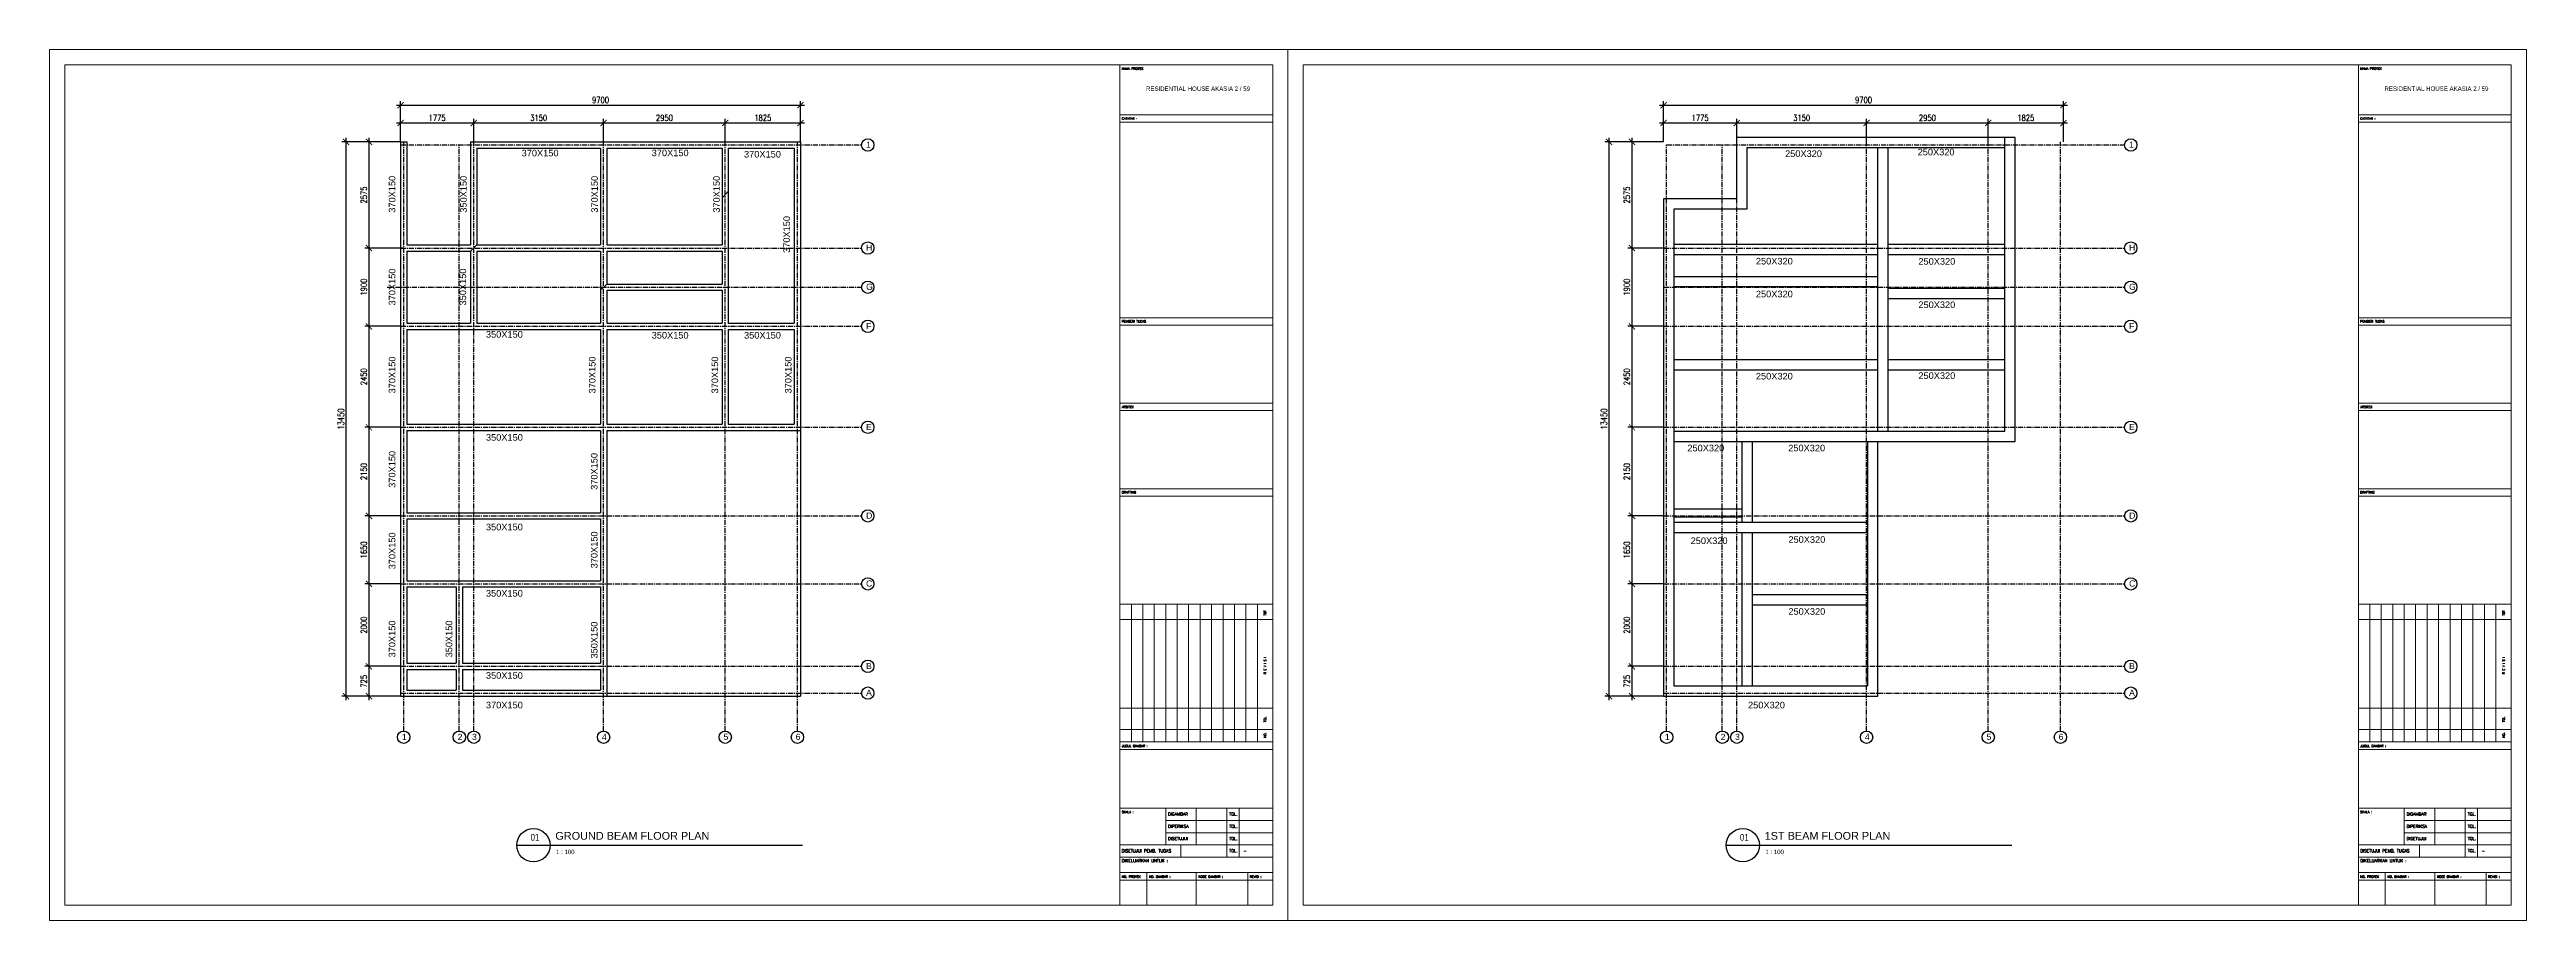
# Model space of a CAD drawing. Header units: millimetres. Extents: x 40271 to 100354, y -2442 to 18691.
import ezdxf
from ezdxf.enums import TextEntityAlignment as Align

# ---------------------------------------------------------------- set-up
doc = ezdxf.new("R2010")
doc.units = ezdxf.units.MM
doc.header["$MEASUREMENT"] = 0
doc.linetypes.add('CENTER', pattern=[2, 1.25, -0.25, 0.25, -0.25])
doc.linetypes.add('DASHED2', pattern=[0.375, 0.25, -0.125])
for name, color, linetype, lineweight in [('KOP', 7, 'Continuous', 80), ('LEGEND', 1, 'DASHED2', 50), ('XR-KOP A3_MOZART$0$A-TXTKOP', 3, 'Continuous', 5), ('XR-KOP A3_MOZART$0$KOP-A1$0$A-GRSKOP', 1, 'Continuous', 5), ('XR-KOP A3_MOZART$0$KOP-A1$0$A-TXTKOP', 3, 'Continuous', 5)]:
    doc.layers.add(name, color=color, linetype=linetype, lineweight=lineweight)
doc.layers.add('NOT', color=1, linetype='Continuous')
doc.layers.add('PDF_Text', color=7, linetype='Continuous')
doc.styles.add('NOTEXT1', font='arial.ttf')
doc.styles.add('NOTEXT2', font='arial.ttf')
doc.styles.add('NOTEXT4', font='arial.ttf')
doc.styles.add('PDF Arial', font='arial.ttf')
doc.styles.get("Standard").update_dxf_attribs({"font": 'arial.ttf'})
doc.styles.add('style2', font='times.ttf', dxfattribs={"height": 0.18})
doc.styles.add('TETRA1', font='ROMANS.SHX', dxfattribs={"width": 0.8})
doc.styles.add('XR-KOP A3_MOZART$0$KOP-A1$0$ROMANS', font='romans.shx', dxfattribs={"height": 200})
doc.styles.add('XR-KOP A3_MOZART$0$ROMANS', font='romans.shx', dxfattribs={"height": 200})
doc.dimstyles.new('Copy of TETRA 50', dxfattribs={"dimtxt": 150, "dimasz": 150, "dimexe": 100, "dimexo": 0, "dimgap": 50, "dimtad": 1, "dimdec": 0, "dimtxsty": 'TETRA1', "dimblk": 'ARCHTICK', "dimcen": 0, "dimdle": 100, "dimclrd": 1, "dimclre": 1, "dimclrt": 7, "dimadec": 0, "dimazin": 0, "dimtfac": 1, "dimtdec": 0, "dimtix": 1, "dimtmove": 0, "dimatfit": 3, "dimldrblk": 'DOT', "dimfxl": 1, "dimlwd": -1, "dimlwe": -1, "dimarcsym": 0})

# ---------------------------------------------------------------- blocks, each defined once
blk = doc.blocks.new('hsdh')
at = {"layer": 'XR-KOP A3_MOZART$0$KOP-A1$0$A-GRSKOP', "linetype": 'Continuous', "lineweight": 5}
for p, q in [((140385, 56660), (140385, 82138)), ((140385, 80618), (145017, 80618)), ((140385, 74466), (145017, 74466)), ((140385, 74244), (145017, 74244)), ((140385, 71876), (145017, 71876)), ((140385, 71654), (145017, 71654)), ((140385, 69286), (145017, 69286)), ((140385, 69063), (145017, 69063)), ((140385, 65781), (145017, 65781)), ((140385, 65781), (145017, 65781)), ((140385, 65317), (145017, 65317)), ((140732, 61611), (140732, 65781)), ((141079, 61611), (141079, 65781)), ((141427, 61611), (141427, 65781)), ((141774, 61611), (141774, 65781)), ((142122, 61611), (142122, 65781)), ((142469, 61611), (142469, 65781)), ((142816, 61611), (142816, 65781)), ((143164, 61611), (143164, 65781)), ((143511, 61611), (143511, 65781)), ((143859, 61611), (143859, 65781)), ((144206, 61611), (144206, 65781)), ((144554, 61611), (144554, 65781)), ((140385, 62631), (145017, 62631)), ((140385, 61982), (145017, 61982)), ((140385, 61611), (145017, 61611)), ((140385, 61611), (145017, 61611)), ((140385, 61380), (145017, 61380)), ((140385, 59597), (145017, 59597)), ((141774, 59597), (141774, 58485)), ((142701, 59597), (142701, 58485)), ((143627, 59597), (143627, 58115)), ((143998, 59597), (143998, 58115)), ((141774, 59226), (145017, 59226)), ((141774, 58856), (145017, 58856)), ((140385, 58485), (145017, 58485)), ((140385, 58115), (145017, 58115)), ((142237, 58485), (142237, 58115)), ((140385, 57651), (145017, 57651)), ((140385, 57420), (145017, 57420)), ((141201, 57651), (141201, 56660)), ((142701, 57651), (142701, 56660)), ((144258, 57651), (144258, 56660))]:
    blk.add_line(p, q, dxfattribs=at)
at = {"layer": 'XR-KOP A3_MOZART$0$KOP-A1$0$A-GRSKOP', "color": 0, "linetype": 'Continuous', "lineweight": 5}
blk.add_lwpolyline([(145480, 82601), (107945, 82601), (107945, 56197), (145480, 56197)], close=True, dxfattribs=at)
at = {"layer": 'XR-KOP A3_MOZART$0$KOP-A1$0$A-GRSKOP', "color": 5, "linetype": 'Continuous', "lineweight": 5}
blk.add_lwpolyline([(145017, 82138), (108409, 82138), (108409, 56660), (145017, 56660)], close=True, dxfattribs=at)
at = {"layer": 'XR-KOP A3_MOZART$0$KOP-A1$0$A-GRSKOP', "linetype": 'Continuous', "lineweight": 5}
blk.add_lwpolyline([(145017, 80396), (140385, 80396)], dxfattribs=at)
at = {"layer": 'KOP', "color": 7, "insert": (141177, 81480), "char_height": 132.26, "attachment_point": 1, "style": 'style2'}
blk.add_mtext('{\\fArial|b0|i0|c0|p34;RESIDENTIAL HOUSE AKASIA 2 / 59}', dxfattribs=at)
at = {"layer": 'XR-KOP A3_MOZART$0$A-TXTKOP', "lineweight": 5, "style": 'XR-KOP A3_MOZART$0$ROMANS'}
blk.add_text('-', height=92.6, dxfattribs=at).set_placement((144125, 58258))
at = {"layer": 'XR-KOP A3_MOZART$0$KOP-A1$0$A-TXTKOP', "lineweight": 5, "style": 'XR-KOP A3_MOZART$0$KOP-A1$0$ROMANS'}
for s, height, p in [('NAMA PROYEK', 69.49, (140443, 81990)), ('CATATAN :', 69.5, (140443, 80475)), ('PEMBERI TUGAS', 69.49, (140443, 74323)), ('ARSITEK', 69.5, (140443, 71733)), ('DRAFTING', 69.5, (140443, 69142)), ('JUDUL GAMBAR :', 69.49, (140443, 61451)), ('SKALA :', 69.5, (140443, 59449)), ('DIGAMBAR', 92.6, (141846, 59375)), ('TGL.', 92.6, (143699, 59375)), ('DIPERIKSA', 92.6, (141846, 59004)), ('DISETUJUI', 92.6, (141846, 58634)), ('TGL.', 92.6, (143699, 59004)), ('TGL.', 92.6, (143699, 58634)), ('DISETUJUI PEMB. TUGAS', 92.65, (140443, 58262)), ('DIKELUARKAN UNTUK :', 92.65, (140443, 57961)), ('TGL.', 92.6, (143699, 58263)), ('NO. PROYEK', 69.5, (140443, 57491)), ('NO. GAMBAR :', 69.49, (141267, 57491)), ('KODE GAMBAR :', 69.49, (142767, 57491)), ('REVISI :', 69.5, (144317, 57491))]:
    blk.add_text(s, height=height, dxfattribs=at).set_placement(p)
for s, height, p in [('TDT', 69.5, (144822, 65440)), ('R E V I S I', 69.49, (144822, 63662)), ('TGL', 69.5, (144822, 62210)), ('NO.', 69.5, (144822, 61732))]:
    blk.add_text(s, height=height, rotation=90, dxfattribs=at).set_placement(p)
blk = doc.blocks.new('NOT-28-ADI')
at = {"const_width": 50}
blk.add_lwpolyline([(-750, 0), (750, 0)], dxfattribs=at)
blk.add_circle((0, 0), 750)
at = {"layer": 'NOT'}
blk.add_line((750, 0), (12100, 0), dxfattribs=at)
at = {"color": 5, "style": 'NOTEXT4'}
for tag, p in [('JDL1', (988, 765)), ('JDL2', (988, 250))]:
    blk.add_attdef(tag, p, '', height=350, dxfattribs=at)
at = {"color": 5, "style": 'NOTEXT4', "width": 0.85}
blk.add_attdef('NO', text='', height=300, dxfattribs=at).set_placement((68, 360), align=Align.MIDDLE_CENTER)
at = {"style": 'NOTEXT1', "width": 0.85}
blk.add_attdef('REF.', text='', height=200, dxfattribs=at).set_placement((0, -190), align=Align.TOP_CENTER)
blk.add_attdef('SCALE', (1020, -398), '', height=200, dxfattribs=at)
blk.add_attdef('ROOM', text='', height=200, dxfattribs=at).set_placement((3715, -388), align=Align.RIGHT)
blk = doc.blocks.new('_ArchTick')
at = {"color": 0, "linetype": 'ByBlock', "const_width": 0.15}
blk.add_lwpolyline([(-0.5, -0.5), (0.5, 0.5)], dxfattribs=at)
blk = doc.blocks.new('*D10')
at = {"color": 1, "transparency": 16777216}
for p, q in [((48786, 16450), (47919, 16450)), ((48019, 16550), (48019, 13775)), ((48861, 13875), (47919, 13875))]:
    blk.add_line(p, q, dxfattribs=at)
at = {"layer": 'Defpoints', "color": 0, "transparency": 16777216}
for p in [(48786, 16450), (48019, 13875), (48861, 13875)]:
    blk.add_point(p, dxfattribs=at)
at = {"color": 1, "transparency": 16777216, "xscale": 150, "yscale": 150, "zscale": 150}
for p, rotation in [((48019, 16450), 90), ((48019, 13875), 270)]:
    blk.add_blockref('_ArchTick', p, dxfattribs=dict(at, rotation=rotation))
at = {"color": 7, "transparency": 16777216, "insert": (47894, 15162), "char_height": 150, "attachment_point": 5, "rotation": 90, "style": 'TETRA1'}
blk.add_mtext('2575', dxfattribs=at)
blk = doc.blocks.new('_DOT')
at = {"color": 0, "linetype": 'ByBlock'}
blk.add_line((-0.5, 0), (-1, 0), dxfattribs=at)
at = {"color": 0, "linetype": 'ByBlock', "const_width": 0.5}
blk.add_lwpolyline([(-0.25, 0, 1), (0.25, 0, 1)], format="xyb", close=True, dxfattribs=at)
blk = doc.blocks.new('*D11')
at = {"color": 1, "transparency": 16777216}
for p, q in [((48861, 13875), (47919, 13875)), ((48019, 13975), (48019, 11875)), ((48786, 11975), (47919, 11975))]:
    blk.add_line(p, q, dxfattribs=at)
at = {"layer": 'Defpoints', "color": 0, "transparency": 16777216}
for p in [(48861, 13875), (48019, 11975), (48786, 11975)]:
    blk.add_point(p, dxfattribs=at)
at = {"color": 1, "transparency": 16777216, "xscale": 150, "yscale": 150, "zscale": 150}
for p, rotation in [((48019, 13875), 90), ((48019, 11975), 270)]:
    blk.add_blockref('_ArchTick', p, dxfattribs=dict(at, rotation=rotation))
at = {"color": 7, "transparency": 16777216, "insert": (47894, 12925), "char_height": 150, "attachment_point": 5, "rotation": 90, "style": 'TETRA1'}
blk.add_mtext('1900', dxfattribs=at)
blk = doc.blocks.new('*D12')
at = {"color": 1, "transparency": 16777216}
for p, q in [((48019, 12075), (48019, 9425)), ((48786, 11975), (47919, 11975)), ((48786, 9525), (47919, 9525))]:
    blk.add_line(p, q, dxfattribs=at)
at = {"layer": 'Defpoints', "color": 0, "transparency": 16777216}
for p in [(48786, 11975), (48019, 9525), (48786, 9525)]:
    blk.add_point(p, dxfattribs=at)
at = {"color": 1, "transparency": 16777216, "xscale": 150, "yscale": 150, "zscale": 150}
for p, rotation in [((48019, 11975), 90), ((48019, 9525), 270)]:
    blk.add_blockref('_ArchTick', p, dxfattribs=dict(at, rotation=rotation))
at = {"color": 7, "transparency": 16777216, "insert": (47894, 10750), "char_height": 150, "attachment_point": 5, "rotation": 90, "style": 'TETRA1'}
blk.add_mtext('2450', dxfattribs=at)
blk = doc.blocks.new('*D13')
at = {"color": 1, "transparency": 16777216}
for p, q in [((48019, 9625), (48019, 7275)), ((48786, 9525), (47919, 9525)), ((48786, 7375), (47919, 7375))]:
    blk.add_line(p, q, dxfattribs=at)
at = {"layer": 'Defpoints', "color": 0, "transparency": 16777216}
for p in [(48786, 9525), (48019, 7375), (48786, 7375)]:
    blk.add_point(p, dxfattribs=at)
at = {"color": 1, "transparency": 16777216, "xscale": 150, "yscale": 150, "zscale": 150}
for p, rotation in [((48019, 9525), 90), ((48019, 7375), 270)]:
    blk.add_blockref('_ArchTick', p, dxfattribs=dict(at, rotation=rotation))
at = {"color": 7, "transparency": 16777216, "insert": (47894, 8450), "char_height": 150, "attachment_point": 5, "rotation": 90, "style": 'TETRA1'}
blk.add_mtext('2150', dxfattribs=at)
blk = doc.blocks.new('*D14')
at = {"color": 1, "transparency": 16777216}
for p, q in [((48786, 7375), (47919, 7375)), ((48019, 7475), (48019, 5625)), ((48786, 5725), (47919, 5725))]:
    blk.add_line(p, q, dxfattribs=at)
at = {"layer": 'Defpoints', "color": 0, "transparency": 16777216}
for p in [(48786, 7375), (48019, 5725), (48786, 5725)]:
    blk.add_point(p, dxfattribs=at)
at = {"color": 1, "transparency": 16777216, "xscale": 150, "yscale": 150, "zscale": 150}
for p, rotation in [((48019, 7375), 90), ((48019, 5725), 270)]:
    blk.add_blockref('_ArchTick', p, dxfattribs=dict(at, rotation=rotation))
at = {"color": 7, "transparency": 16777216, "insert": (47894, 6550), "char_height": 150, "attachment_point": 5, "rotation": 90, "style": 'TETRA1'}
blk.add_mtext('1650', dxfattribs=at)
blk = doc.blocks.new('*D15')
at = {"color": 1, "transparency": 16777216}
for p, q in [((48786, 5725), (47919, 5725)), ((48019, 5825), (48019, 3625)), ((48786, 3725), (47919, 3725))]:
    blk.add_line(p, q, dxfattribs=at)
at = {"layer": 'Defpoints', "color": 0, "transparency": 16777216}
for p in [(48786, 5725), (48019, 3725), (48786, 3725)]:
    blk.add_point(p, dxfattribs=at)
at = {"color": 1, "transparency": 16777216, "xscale": 150, "yscale": 150, "zscale": 150}
for p, rotation in [((48019, 5725), 90), ((48019, 3725), 270)]:
    blk.add_blockref('_ArchTick', p, dxfattribs=dict(at, rotation=rotation))
at = {"color": 7, "transparency": 16777216, "insert": (47894, 4725), "char_height": 150, "attachment_point": 5, "rotation": 90, "style": 'TETRA1'}
blk.add_mtext('2000', dxfattribs=at)
blk = doc.blocks.new('*D16')
at = {"color": 1, "transparency": 16777216}
for p, q in [((48786, 3725), (47919, 3725)), ((48019, 3825), (48019, 2900)), ((48786, 3000), (47919, 3000))]:
    blk.add_line(p, q, dxfattribs=at)
at = {"layer": 'Defpoints', "color": 0, "transparency": 16777216}
for p in [(48786, 3725), (48019, 3000), (48786, 3000)]:
    blk.add_point(p, dxfattribs=at)
at = {"color": 1, "transparency": 16777216, "xscale": 150, "yscale": 150, "zscale": 150}
for p, rotation in [((48019, 3725), 90), ((48019, 3000), 270)]:
    blk.add_blockref('_ArchTick', p, dxfattribs=dict(at, rotation=rotation))
at = {"color": 7, "transparency": 16777216, "insert": (47894, 3362), "char_height": 150, "attachment_point": 5, "rotation": 90, "style": 'TETRA1'}
blk.add_mtext('725', dxfattribs=at)
blk = doc.blocks.new('*D17')
at = {"color": 1, "transparency": 16777216}
for p, q in [((48786, 16450), (47364, 16450)), ((47464, 2900), (47464, 16550)), ((48786, 3000), (47364, 3000))]:
    blk.add_line(p, q, dxfattribs=at)
at = {"layer": 'Defpoints', "color": 0, "transparency": 16777216}
for p in [(47464, 16450), (48786, 16450), (48786, 3000)]:
    blk.add_point(p, dxfattribs=at)
at = {"color": 1, "transparency": 16777216, "xscale": 150, "yscale": 150, "zscale": 150}
for p, rotation in [((47464, 16450), 90), ((47464, 3000), 270)]:
    blk.add_blockref('_ArchTick', p, dxfattribs=dict(at, rotation=rotation))
at = {"color": 7, "transparency": 16777216, "insert": (47339, 9725), "char_height": 150, "attachment_point": 5, "rotation": 90, "style": 'TETRA1'}
blk.add_mtext('13450', dxfattribs=at)
blk = doc.blocks.new('*D18')
at = {"color": 1, "transparency": 16777216}
for p, q in [((48686, 16909), (50661, 16909)), ((48786, 16450), (48786, 17009)), ((50561, 16450), (50561, 17009))]:
    blk.add_line(p, q, dxfattribs=at)
at = {"layer": 'Defpoints', "color": 0, "transparency": 16777216}
for p in [(50561, 16909), (48786, 16450), (50561, 16450)]:
    blk.add_point(p, dxfattribs=at)
at = {"color": 1, "transparency": 16777216, "xscale": 150, "yscale": 150, "zscale": 150, "rotation": 180}
blk.add_blockref('_ArchTick', (48786, 16909), dxfattribs=at)
at = {"color": 1, "transparency": 16777216, "xscale": 150, "yscale": 150, "zscale": 150}
blk.add_blockref('_ArchTick', (50561, 16909), dxfattribs=at)
at = {"color": 7, "transparency": 16777216, "insert": (49673, 17034), "char_height": 150, "attachment_point": 5, "style": 'TETRA1'}
blk.add_mtext('1775', dxfattribs=at)
blk = doc.blocks.new('*D19')
at = {"color": 1, "transparency": 16777216}
for p, q in [((50461, 16909), (53811, 16909)), ((50561, 16450), (50561, 17009)), ((53711, 16450), (53711, 17009))]:
    blk.add_line(p, q, dxfattribs=at)
at = {"layer": 'Defpoints', "color": 0, "transparency": 16777216}
for p in [(53711, 16909), (50561, 16450), (53711, 16450)]:
    blk.add_point(p, dxfattribs=at)
at = {"color": 1, "transparency": 16777216, "xscale": 150, "yscale": 150, "zscale": 150, "rotation": 180}
blk.add_blockref('_ArchTick', (50561, 16909), dxfattribs=at)
at = {"color": 1, "transparency": 16777216, "xscale": 150, "yscale": 150, "zscale": 150}
blk.add_blockref('_ArchTick', (53711, 16909), dxfattribs=at)
at = {"color": 7, "transparency": 16777216, "insert": (52136, 17034), "char_height": 150, "attachment_point": 5, "style": 'TETRA1'}
blk.add_mtext('3150', dxfattribs=at)
blk = doc.blocks.new('*D20')
at = {"color": 1, "transparency": 16777216}
for p, q in [((53611, 16909), (56761, 16909)), ((53711, 16450), (53711, 17009)), ((56661, 16450), (56661, 17009))]:
    blk.add_line(p, q, dxfattribs=at)
at = {"layer": 'Defpoints', "color": 0, "transparency": 16777216}
for p in [(56661, 16909), (53711, 16450), (56661, 16450)]:
    blk.add_point(p, dxfattribs=at)
at = {"color": 1, "transparency": 16777216, "xscale": 150, "yscale": 150, "zscale": 150, "rotation": 180}
blk.add_blockref('_ArchTick', (53711, 16909), dxfattribs=at)
at = {"color": 1, "transparency": 16777216, "xscale": 150, "yscale": 150, "zscale": 150}
blk.add_blockref('_ArchTick', (56661, 16909), dxfattribs=at)
at = {"color": 7, "transparency": 16777216, "insert": (55186, 17034), "char_height": 150, "attachment_point": 5, "style": 'TETRA1'}
blk.add_mtext('2950', dxfattribs=at)
blk = doc.blocks.new('*D21')
at = {"color": 1, "transparency": 16777216}
for p, q in [((56561, 16909), (58586, 16909)), ((56661, 16450), (56661, 17009)), ((58486, 16450), (58486, 17009))]:
    blk.add_line(p, q, dxfattribs=at)
at = {"layer": 'Defpoints', "color": 0, "transparency": 16777216}
for p in [(58486, 16909), (56661, 16450), (58486, 16450)]:
    blk.add_point(p, dxfattribs=at)
at = {"color": 1, "transparency": 16777216, "xscale": 150, "yscale": 150, "zscale": 150, "rotation": 180}
blk.add_blockref('_ArchTick', (56661, 16909), dxfattribs=at)
at = {"color": 1, "transparency": 16777216, "xscale": 150, "yscale": 150, "zscale": 150}
blk.add_blockref('_ArchTick', (58486, 16909), dxfattribs=at)
at = {"color": 7, "transparency": 16777216, "insert": (57573, 17034), "char_height": 150, "attachment_point": 5, "style": 'TETRA1'}
blk.add_mtext('1825', dxfattribs=at)
blk = doc.blocks.new('*D22')
at = {"color": 1, "transparency": 16777216}
for p, q in [((48786, 16450), (48786, 17441)), ((58486, 16450), (58486, 17441)), ((48686, 17341), (58586, 17341))]:
    blk.add_line(p, q, dxfattribs=at)
at = {"layer": 'Defpoints', "color": 0, "transparency": 16777216}
for p in [(58486, 17341), (48786, 16450), (58486, 16450)]:
    blk.add_point(p, dxfattribs=at)
at = {"color": 1, "transparency": 16777216, "xscale": 150, "yscale": 150, "zscale": 150, "rotation": 180}
blk.add_blockref('_ArchTick', (48786, 17341), dxfattribs=at)
at = {"color": 1, "transparency": 16777216, "xscale": 150, "yscale": 150, "zscale": 150}
blk.add_blockref('_ArchTick', (58486, 17341), dxfattribs=at)
at = {"color": 7, "transparency": 16777216, "insert": (53636, 17466), "char_height": 150, "attachment_point": 5, "style": 'TETRA1'}
blk.add_mtext('9700', dxfattribs=at)
blk = doc.blocks.new('*D48')
at = {"color": 1, "transparency": 16777216}
for p, q in [((79423, 16450), (78556, 16450)), ((78656, 16550), (78656, 13775)), ((79498, 13875), (78556, 13875))]:
    blk.add_line(p, q, dxfattribs=at)
at = {"layer": 'Defpoints', "color": 0, "transparency": 16777216}
for p in [(79423, 16450), (78656, 13875), (79498, 13875)]:
    blk.add_point(p, dxfattribs=at)
at = {"color": 1, "transparency": 16777216, "xscale": 150, "yscale": 150, "zscale": 150}
for p, rotation in [((78656, 16450), 90), ((78656, 13875), 270)]:
    blk.add_blockref('_ArchTick', p, dxfattribs=dict(at, rotation=rotation))
at = {"color": 7, "transparency": 16777216, "insert": (78531, 15162), "char_height": 150, "attachment_point": 5, "rotation": 90, "style": 'TETRA1'}
blk.add_mtext('2575', dxfattribs=at)
blk = doc.blocks.new('*D49')
at = {"color": 1, "transparency": 16777216}
for p, q in [((79498, 13875), (78556, 13875)), ((78656, 13975), (78656, 11875)), ((79423, 11975), (78556, 11975))]:
    blk.add_line(p, q, dxfattribs=at)
at = {"layer": 'Defpoints', "color": 0, "transparency": 16777216}
for p in [(79498, 13875), (78656, 11975), (79423, 11975)]:
    blk.add_point(p, dxfattribs=at)
at = {"color": 1, "transparency": 16777216, "xscale": 150, "yscale": 150, "zscale": 150}
for p, rotation in [((78656, 13875), 90), ((78656, 11975), 270)]:
    blk.add_blockref('_ArchTick', p, dxfattribs=dict(at, rotation=rotation))
at = {"color": 7, "transparency": 16777216, "insert": (78531, 12925), "char_height": 150, "attachment_point": 5, "rotation": 90, "style": 'TETRA1'}
blk.add_mtext('1900', dxfattribs=at)
blk = doc.blocks.new('*D50')
at = {"color": 1, "transparency": 16777216}
for p, q in [((78656, 12075), (78656, 9425)), ((79423, 11975), (78556, 11975)), ((79423, 9525), (78556, 9525))]:
    blk.add_line(p, q, dxfattribs=at)
at = {"layer": 'Defpoints', "color": 0, "transparency": 16777216}
for p in [(79423, 11975), (78656, 9525), (79423, 9525)]:
    blk.add_point(p, dxfattribs=at)
at = {"color": 1, "transparency": 16777216, "xscale": 150, "yscale": 150, "zscale": 150}
for p, rotation in [((78656, 11975), 90), ((78656, 9525), 270)]:
    blk.add_blockref('_ArchTick', p, dxfattribs=dict(at, rotation=rotation))
at = {"color": 7, "transparency": 16777216, "insert": (78531, 10750), "char_height": 150, "attachment_point": 5, "rotation": 90, "style": 'TETRA1'}
blk.add_mtext('2450', dxfattribs=at)
blk = doc.blocks.new('*D39')
at = {"color": 1, "transparency": 16777216}
for p, q in [((78656, 9625), (78656, 7275)), ((79423, 9525), (78556, 9525)), ((79423, 7375), (78556, 7375))]:
    blk.add_line(p, q, dxfattribs=at)
at = {"layer": 'Defpoints', "color": 0, "transparency": 16777216}
for p in [(79423, 9525), (78656, 7375), (79423, 7375)]:
    blk.add_point(p, dxfattribs=at)
at = {"color": 1, "transparency": 16777216, "xscale": 150, "yscale": 150, "zscale": 150}
for p, rotation in [((78656, 9525), 90), ((78656, 7375), 270)]:
    blk.add_blockref('_ArchTick', p, dxfattribs=dict(at, rotation=rotation))
at = {"color": 7, "transparency": 16777216, "insert": (78531, 8450), "char_height": 150, "attachment_point": 5, "rotation": 90, "style": 'TETRA1'}
blk.add_mtext('2150', dxfattribs=at)
blk = doc.blocks.new('*D40')
at = {"color": 1, "transparency": 16777216}
for p, q in [((79423, 7375), (78556, 7375)), ((78656, 7475), (78656, 5625)), ((79423, 5725), (78556, 5725))]:
    blk.add_line(p, q, dxfattribs=at)
at = {"layer": 'Defpoints', "color": 0, "transparency": 16777216}
for p in [(79423, 7375), (78656, 5725), (79423, 5725)]:
    blk.add_point(p, dxfattribs=at)
at = {"color": 1, "transparency": 16777216, "xscale": 150, "yscale": 150, "zscale": 150}
for p, rotation in [((78656, 7375), 90), ((78656, 5725), 270)]:
    blk.add_blockref('_ArchTick', p, dxfattribs=dict(at, rotation=rotation))
at = {"color": 7, "transparency": 16777216, "insert": (78531, 6550), "char_height": 150, "attachment_point": 5, "rotation": 90, "style": 'TETRA1'}
blk.add_mtext('1650', dxfattribs=at)
blk = doc.blocks.new('*D41')
at = {"color": 1, "transparency": 16777216}
for p, q in [((79423, 5725), (78556, 5725)), ((78656, 5825), (78656, 3625)), ((79423, 3725), (78556, 3725))]:
    blk.add_line(p, q, dxfattribs=at)
at = {"layer": 'Defpoints', "color": 0, "transparency": 16777216}
for p in [(79423, 5725), (78656, 3725), (79423, 3725)]:
    blk.add_point(p, dxfattribs=at)
at = {"color": 1, "transparency": 16777216, "xscale": 150, "yscale": 150, "zscale": 150}
for p, rotation in [((78656, 5725), 90), ((78656, 3725), 270)]:
    blk.add_blockref('_ArchTick', p, dxfattribs=dict(at, rotation=rotation))
at = {"color": 7, "transparency": 16777216, "insert": (78531, 4725), "char_height": 150, "attachment_point": 5, "rotation": 90, "style": 'TETRA1'}
blk.add_mtext('2000', dxfattribs=at)
blk = doc.blocks.new('*D42')
at = {"color": 1, "transparency": 16777216}
for p, q in [((79423, 3725), (78556, 3725)), ((78656, 3825), (78656, 2900)), ((79423, 3000), (78556, 3000))]:
    blk.add_line(p, q, dxfattribs=at)
at = {"layer": 'Defpoints', "color": 0, "transparency": 16777216}
for p in [(79423, 3725), (78656, 3000), (79423, 3000)]:
    blk.add_point(p, dxfattribs=at)
at = {"color": 1, "transparency": 16777216, "xscale": 150, "yscale": 150, "zscale": 150}
for p, rotation in [((78656, 3725), 90), ((78656, 3000), 270)]:
    blk.add_blockref('_ArchTick', p, dxfattribs=dict(at, rotation=rotation))
at = {"color": 7, "transparency": 16777216, "insert": (78531, 3362), "char_height": 150, "attachment_point": 5, "rotation": 90, "style": 'TETRA1'}
blk.add_mtext('725', dxfattribs=at)
blk = doc.blocks.new('*D43')
at = {"color": 1, "transparency": 16777216}
for p, q in [((79423, 16450), (78001, 16450)), ((78101, 2900), (78101, 16550)), ((79423, 3000), (78001, 3000))]:
    blk.add_line(p, q, dxfattribs=at)
at = {"layer": 'Defpoints', "color": 0, "transparency": 16777216}
for p in [(78101, 16450), (79423, 16450), (79423, 3000)]:
    blk.add_point(p, dxfattribs=at)
at = {"color": 1, "transparency": 16777216, "xscale": 150, "yscale": 150, "zscale": 150}
for p, rotation in [((78101, 16450), 90), ((78101, 3000), 270)]:
    blk.add_blockref('_ArchTick', p, dxfattribs=dict(at, rotation=rotation))
at = {"color": 7, "transparency": 16777216, "insert": (77976, 9725), "char_height": 150, "attachment_point": 5, "rotation": 90, "style": 'TETRA1'}
blk.add_mtext('13450', dxfattribs=at)
blk = doc.blocks.new('*D44')
at = {"color": 1, "transparency": 16777216}
for p, q in [((79323, 16909), (81298, 16909)), ((79423, 16450), (79423, 17009)), ((81198, 16450), (81198, 17009))]:
    blk.add_line(p, q, dxfattribs=at)
at = {"layer": 'Defpoints', "color": 0, "transparency": 16777216}
for p in [(81198, 16909), (79423, 16450), (81198, 16450)]:
    blk.add_point(p, dxfattribs=at)
at = {"color": 1, "transparency": 16777216, "xscale": 150, "yscale": 150, "zscale": 150, "rotation": 180}
blk.add_blockref('_ArchTick', (79423, 16909), dxfattribs=at)
at = {"color": 1, "transparency": 16777216, "xscale": 150, "yscale": 150, "zscale": 150}
blk.add_blockref('_ArchTick', (81198, 16909), dxfattribs=at)
at = {"color": 7, "transparency": 16777216, "insert": (80310, 17034), "char_height": 150, "attachment_point": 5, "style": 'TETRA1'}
blk.add_mtext('1775', dxfattribs=at)
blk = doc.blocks.new('*D45')
at = {"color": 1, "transparency": 16777216}
for p, q in [((81098, 16909), (84448, 16909)), ((81198, 16450), (81198, 17009)), ((84348, 16450), (84348, 17009))]:
    blk.add_line(p, q, dxfattribs=at)
at = {"layer": 'Defpoints', "color": 0, "transparency": 16777216}
for p in [(84348, 16909), (81198, 16450), (84348, 16450)]:
    blk.add_point(p, dxfattribs=at)
at = {"color": 1, "transparency": 16777216, "xscale": 150, "yscale": 150, "zscale": 150, "rotation": 180}
blk.add_blockref('_ArchTick', (81198, 16909), dxfattribs=at)
at = {"color": 1, "transparency": 16777216, "xscale": 150, "yscale": 150, "zscale": 150}
blk.add_blockref('_ArchTick', (84348, 16909), dxfattribs=at)
at = {"color": 7, "transparency": 16777216, "insert": (82773, 17034), "char_height": 150, "attachment_point": 5, "style": 'TETRA1'}
blk.add_mtext('3150', dxfattribs=at)
blk = doc.blocks.new('*D46')
at = {"color": 1, "transparency": 16777216}
for p, q in [((84248, 16909), (87398, 16909)), ((84348, 16450), (84348, 17009)), ((87298, 16450), (87298, 17009))]:
    blk.add_line(p, q, dxfattribs=at)
at = {"layer": 'Defpoints', "color": 0, "transparency": 16777216}
for p in [(87298, 16909), (84348, 16450), (87298, 16450)]:
    blk.add_point(p, dxfattribs=at)
at = {"color": 1, "transparency": 16777216, "xscale": 150, "yscale": 150, "zscale": 150, "rotation": 180}
blk.add_blockref('_ArchTick', (84348, 16909), dxfattribs=at)
at = {"color": 1, "transparency": 16777216, "xscale": 150, "yscale": 150, "zscale": 150}
blk.add_blockref('_ArchTick', (87298, 16909), dxfattribs=at)
at = {"color": 7, "transparency": 16777216, "insert": (85823, 17034), "char_height": 150, "attachment_point": 5, "style": 'TETRA1'}
blk.add_mtext('2950', dxfattribs=at)
blk = doc.blocks.new('*D47')
at = {"color": 1, "transparency": 16777216}
for p, q in [((87198, 16909), (89223, 16909)), ((87298, 16450), (87298, 17009)), ((89123, 16450), (89123, 17009))]:
    blk.add_line(p, q, dxfattribs=at)
at = {"layer": 'Defpoints', "color": 0, "transparency": 16777216}
for p in [(89123, 16909), (87298, 16450), (89123, 16450)]:
    blk.add_point(p, dxfattribs=at)
at = {"color": 1, "transparency": 16777216, "xscale": 150, "yscale": 150, "zscale": 150, "rotation": 180}
blk.add_blockref('_ArchTick', (87298, 16909), dxfattribs=at)
at = {"color": 1, "transparency": 16777216, "xscale": 150, "yscale": 150, "zscale": 150}
blk.add_blockref('_ArchTick', (89123, 16909), dxfattribs=at)
at = {"color": 7, "transparency": 16777216, "insert": (88210, 17034), "char_height": 150, "attachment_point": 5, "style": 'TETRA1'}
blk.add_mtext('1825', dxfattribs=at)
blk = doc.blocks.new('*D38')
at = {"color": 1, "transparency": 16777216}
for p, q in [((79423, 16450), (79423, 17441)), ((89123, 16450), (89123, 17441)), ((79323, 17341), (89223, 17341))]:
    blk.add_line(p, q, dxfattribs=at)
at = {"layer": 'Defpoints', "color": 0, "transparency": 16777216}
for p in [(89123, 17341), (79423, 16450), (89123, 16450)]:
    blk.add_point(p, dxfattribs=at)
at = {"color": 1, "transparency": 16777216, "xscale": 150, "yscale": 150, "zscale": 150, "rotation": 180}
blk.add_blockref('_ArchTick', (79423, 17341), dxfattribs=at)
at = {"color": 1, "transparency": 16777216, "xscale": 150, "yscale": 150, "zscale": 150}
blk.add_blockref('_ArchTick', (89123, 17341), dxfattribs=at)
at = {"color": 7, "transparency": 16777216, "insert": (84273, 17466), "char_height": 150, "attachment_point": 5, "style": 'TETRA1'}
blk.add_mtext('9700', dxfattribs=at)

msp = doc.modelspace()

# ---------------------------------------------------------------- linework, layer by layer
at = {"linetype": 'Continuous', "ltscale": 100}
msp.add_line((48785.9, 16449.6), (48785.9, 2999.6), dxfattribs=at)
at = {"linetype": 'CENTER', "ltscale": 100}
for p, q in [((48785.9, 16374.6), (59969.4, 16374.6)), ((48860.9, 2154.6), (48860.9, 16449.6)), ((50210.9, 2154.6), (50210.9, 16374.6)), ((50560.9, 2154.6), (50560.9, 16449.6)), ((53710.9, 2154.6), (53710.9, 16449.6)), ((56660.9, 2154.6), (56660.9, 16449.6)), ((58410.9, 2154.6), (58410.9, 16449.6)), ((79497.9, 16374.6), (90606.4, 16374.6)), ((79497.9, 2154.6), (79497.9, 16374.6)), ((80847.9, 2154.6), (80847.9, 16374.6)), ((81197.9, 2154.6), (81197.9, 16449.6)), ((84347.9, 2154.6), (84347.9, 16449.6)), ((87297.9, 2154.6), (87297.9, 16449.6)), ((89047.9, 2154.6), (89047.9, 16449.6)), ((48785.9, 13874.6), (59969.4, 13874.6)), ((79422.9, 13874.6), (90606.4, 13874.6)), ((48458.9, 12924.6), (59969.4, 12924.6)), ((79422.9, 12924.6), (90606.4, 12924.6)), ((48785.9, 11974.6), (59969.4, 11974.6)), ((79422.9, 11974.6), (90606.4, 11974.6)), ((48785.9, 9524.6), (59969.4, 9524.6)), ((79422.9, 9524.6), (90606.4, 9524.6)), ((48785.9, 7374.6), (59969.4, 7374.6)), ((79422.9, 7374.6), (90606.4, 7374.6)), ((48785.9, 5724.6), (59969.4, 5724.6)), ((79422.9, 5724.6), (90606.4, 5724.6)), ((48785.9, 3724.6), (59969.4, 3724.6)), ((79422.9, 3724.6), (90606.4, 3724.6)), ((48785.9, 3074.6), (59969.4, 3074.6)), ((79422.9, 3074.6), (90606.4, 3074.6))]:
    msp.add_line(p, q, dxfattribs=at)
for p, q in [((48935.9, 16449.6), (48935.9, 13949.6)), ((50485.9, 16449.6), (50485.9, 13949.6)), ((50485.9, 16449.6), (58485.9, 16449.6)), ((50635.9, 16299.6), (50635.9, 13949.6)), ((50635.9, 16299.6), (53635.9, 16299.6)), ((53635.9, 16299.6), (53635.9, 13949.6)), ((53785.9, 16299.6), (53785.9, 13949.6)), ((53785.9, 16299.6), (56585.9, 16299.6)), ((56585.9, 16299.6), (56585.9, 13949.6)), ((56735.9, 16299.6), (56735.9, 12049.6)), ((56735.9, 16299.6), (58335.9, 16299.6)), ((58335.9, 16299.6), (58335.9, 12049.6)), ((58485.9, 16449.6), (58485.9, 2999.6)), ((84622.9, 9429.6), (84622.9, 16309.6)), ((84872.9, 9429.6), (84872.9, 16309.6)), ((87702.9, 9429.6), (87702.9, 16559.6)), ((87952.9, 9179.6), (87952.9, 16559.6)), ((79422.9, 15069.6), (79422.9, 2999.6)), ((79672.9, 14819.6), (79672.9, 3249.6)), ((48935.9, 13949.6), (50485.9, 13949.6)), ((50635.9, 13949.6), (53635.9, 13949.6)), ((53785.9, 13949.6), (56585.9, 13949.6)), ((48935.9, 13799.6), (50485.9, 13799.6)), ((48935.9, 13799.6), (48935.9, 12049.6)), ((50485.9, 13799.6), (50485.9, 12049.6)), ((50635.9, 13799.6), (50635.9, 12049.6)), ((50635.9, 13799.6), (53635.9, 13799.6)), ((53635.9, 13799.6), (53635.9, 12049.6)), ((53785.9, 13799.6), (53785.9, 12999.6)), ((53785.9, 13799.6), (56585.9, 13799.6)), ((56585.9, 13799.6), (56585.9, 12999.6)), ((53785.9, 12999.6), (56585.9, 12999.6)), ((53785.9, 12849.6), (56585.9, 12849.6)), ((53785.9, 12849.6), (53785.9, 12049.6)), ((56585.9, 12849.6), (56585.9, 12049.6)), ((84872.9, 12899.6), (87702.9, 12899.6)), ((84872.9, 12649.6), (87702.9, 12649.6)), ((48935.9, 12049.6), (50485.9, 12049.6)), ((50635.9, 12049.6), (53635.9, 12049.6)), ((53785.9, 12049.6), (56585.9, 12049.6)), ((56735.9, 12049.6), (58335.9, 12049.6)), ((48935.9, 11899.6), (53635.9, 11899.6)), ((48935.9, 11899.6), (48935.9, 9599.6)), ((53635.9, 11899.6), (53635.9, 9599.6)), ((53785.9, 11899.6), (56585.9, 11899.6)), ((53785.9, 11899.6), (53785.9, 9599.6)), ((56585.9, 11899.6), (56585.9, 9599.6)), ((56735.9, 11899.6), (58335.9, 11899.6)), ((56735.9, 11899.6), (56735.9, 9599.6)), ((58335.9, 11899.6), (58335.9, 9599.6)), ((79672.9, 11169.6), (84622.9, 11169.6)), ((79672.9, 10919.6), (84622.9, 10919.6)), ((84872.9, 11169.6), (87702.9, 11169.6)), ((84872.9, 10919.6), (87702.9, 10919.6)), ((48935.9, 9599.6), (53635.9, 9599.6)), ((48935.9, 9449.6), (53635.9, 9449.6)), ((48935.9, 9449.6), (48935.9, 7449.6)), ((53635.9, 9449.6), (53635.9, 7449.6)), ((53785.9, 9599.6), (56585.9, 9599.6)), ((53785.9, 9449.6), (58485.9, 9449.6)), ((53785.9, 9449.6), (53785.9, 2999.6)), ((56735.9, 9599.6), (58335.9, 9599.6)), ((79672.9, 9429.6), (87702.9, 9429.6)), ((79672.9, 9179.6), (87952.9, 9179.6)), ((81322.9, 9179.6), (81322.9, 7219.6)), ((81572.9, 9179.6), (81572.9, 7219.6)), ((84372.9, 9179.6), (84372.9, 3249.6)), ((84622.9, 2999.6), (84622.9, 9179.6)), ((48935.9, 7449.6), (53635.9, 7449.6)), ((48935.9, 7299.6), (53635.9, 7299.6)), ((48935.9, 7299.6), (48935.9, 5799.6)), ((53635.9, 7299.6), (53635.9, 5799.6)), ((79672.9, 7349.6), (81322.9, 7349.6)), ((79672.9, 7219.6), (84372.9, 7219.6)), ((79672.9, 6969.6), (84372.9, 6969.6)), ((81322.9, 6969.6), (81322.9, 3249.6)), ((81572.9, 6969.6), (81572.9, 3249.6)), ((48935.9, 5799.6), (53635.9, 5799.6)), ((48935.9, 5649.6), (50135.9, 5649.6)), ((48935.9, 5649.6), (48935.9, 3799.6)), ((50135.9, 5649.6), (50135.9, 3799.6)), ((50285.9, 5649.6), (50285.9, 3799.6)), ((50285.9, 5649.6), (53635.9, 5649.6)), ((53635.9, 5649.6), (53635.9, 3799.6)), ((81572.9, 5469.6), (84372.9, 5469.6)), ((81572.9, 5219.6), (84372.9, 5219.6)), ((48935.9, 3799.6), (50135.9, 3799.6)), ((48935.9, 3649.6), (50135.9, 3649.6)), ((48935.9, 3649.6), (48935.9, 3149.6)), ((50135.9, 3649.6), (50135.9, 3149.6)), ((50285.9, 3799.6), (53635.9, 3799.6)), ((50285.9, 3649.6), (53635.9, 3649.6)), ((50285.9, 3649.6), (50285.9, 3149.6)), ((53635.9, 3649.6), (53635.9, 3149.6)), ((48935.9, 3149.6), (50135.9, 3149.6)), ((50285.9, 3149.6), (53635.9, 3149.6)), ((79672.9, 3249.6), (84372.9, 3249.6)), ((48785.9, 2999.6), (58485.9, 2999.6)), ((79422.9, 2999.6), (84622.9, 2999.6))]:
    msp.add_line(p, q)
for points in [[(48785.9, 16449.6), (48935.9, 16449.6)], [(87952.9, 16559.6), (81192.9, 16559.6)], [(81192.9, 16559.6), (81192.9, 15069.6)], [(87702.9, 16309.6), (81442.9, 16309.6)], [(81442.9, 16309.6), (81442.9, 14819.6)], [(56735.9, 15245.6), (56585.9, 15095.6)], [(81192.9, 15069.6), (79422.9, 15069.6)], [(81442.9, 14819.6), (79672.9, 14819.6)], [(50635.9, 13949.6), (50485.9, 13799.6)], [(84622.9, 13959.6), (79672.9, 13959.6)], [(87702.9, 13959.6), (84872.9, 13959.6)], [(84622.9, 13709.6), (79672.9, 13709.6)], [(87702.9, 13709.6), (84872.9, 13709.6)], [(53785.9, 12999.6), (53635.9, 12849.6)], [(84622.9, 13179.6), (79672.9, 13179.6)], [(84622.9, 12929.6), (79672.9, 12929.6)], [(79672.9, 7549.6), (81322.9, 7549.6)]]:
    msp.add_lwpolyline(points)
for centre in [(60119.3, 16374.6), (90756.2, 16374.6), (60119.3, 13874.6), (90756.2, 13874.6), (60119.3, 12924.6), (90756.2, 12924.6), (60119.3, 11974.6), (90756.2, 11974.6), (60119.3, 9524.6), (90756.2, 9524.6), (60119.3, 7374.6), (90756.2, 7374.6), (60119.3, 5724.6), (90756.2, 5724.6), (60119.3, 3724.6), (90756.2, 3724.6), (60119.3, 3074.6), (90756.2, 3074.6), (48860.9, 2004.7), (50210.9, 2004.7), (50560.9, 2004.7), (53710.9, 2004.7), (56660.9, 2004.7), (58410.9, 2004.7), (79497.9, 2004.7), (79497.9, 2004.7), (80847.9, 2004.7), (80847.9, 2004.7), (81197.9, 2004.7), (81197.9, 2004.7), (84347.9, 2004.7), (84347.9, 2004.7), (87297.9, 2004.7), (87297.9, 2004.7), (89047.9, 2004.7), (89047.9, 2004.7)]:
    msp.add_circle(centre, 149.8)

# ---------------------------------------------------------------- block references
at = {"layer": 'LEGEND', "xscale": 0.8003755318570596, "yscale": 0.8003755318570596, "zscale": 0.8003755318570596}
for p in [(-46126.2, -47420.5), (-16084.3, -47420.5)]:
    msp.add_blockref('hsdh', p, dxfattribs=at)
at = {"layer": 'NOT'}
ref = msp.add_blockref('NOT-28-ADI', (52008.7, -617.6), dxfattribs=dict(at, xscale=0.5391121350915993, yscale=0.5391121350915993, zscale=0.5391121350915993))
ref.add_attrib('NO', '01', dxfattribs={"layer": '0', "color": 5, "height": 161.73, "style": 'NOTEXT2', "width": 0.85}).set_placement((52045.4, -423.7), align=Align.MIDDLE_CENTER)
ref.add_attrib('JDL2', 'GROUND BEAM FLOOR PLAN', (52541.2, -482.8), dxfattribs={"layer": '0', "color": 5, "height": 188.689, "style": 'NOTEXT2'})
ref.add_attrib('SCALE', '1 : 100', (52558.3, -832.2), dxfattribs={"layer": '0', "height": 107.82, "style": 'NOTEXT1', "width": 0.85})
ref = msp.add_blockref('NOT-28-ADI', (81343.8, -617.6), dxfattribs=dict(at, xscale=0.5391121350915993, yscale=0.5391121350915993, zscale=0.5391121350915993))
ref.add_attrib('NO', '01', dxfattribs={"layer": '0', "color": 5, "height": 161.73, "style": 'NOTEXT2', "width": 0.85}).set_placement((81380.5, -423.7), align=Align.MIDDLE_CENTER)
ref.add_attrib('JDL2', '1ST BEAM FLOOR PLAN', (81876.3, -482.8), dxfattribs={"layer": '0', "color": 5, "height": 188.689, "style": 'NOTEXT2'})
ref.add_attrib('SCALE', '1 : 100', (81893.5, -832.2), dxfattribs={"layer": '0', "height": 107.82, "style": 'NOTEXT1', "width": 0.85})

# ---------------------------------------------------------------- texts
for s, p in [('370X150', (51722.8, 16098.5)), ('370X150', (54877.6, 16103.6)), ('370X150', (57117.5, 16070.6)), ('250X320', (82369.9, 16084.8)), ('250X320', (85586.3, 16124.2)), ('250X320', (81662.3, 13475.6)), ('250X320', (85603.9, 13470.6)), ('250X320', (81662.3, 12678.3)), ('250X320', (85603.9, 12417.6)), ('350X150', (50856.8, 11699.3)), ('350X150', (54877.6, 11677.7)), ('350X150', (57117.5, 11677.7)), ('250X320', (81662.3, 10685)), ('250X320', (85603.9, 10698)), ('350X150', (50856.8, 9198.6)), ('250X320', (80000.1, 8941.5)), ('250X320', (82446.8, 8941.5)), ('350X150', (50856.8, 7024.7)), ('250X320', (80080.1, 6692.1)), ('250X320', (82450.3, 6721.3)), ('350X150', (50856.8, 5416.1)), ('250X320', (82450.3, 4975.9)), ('350X150', (50856.8, 3422.5)), ('370X150', (50856.8, 2704.5)), ('250X320', (81472.1, 2704.5))]:
    msp.add_text(s, height=160).set_placement(p)
for s, p in [('370X150', (48660.4, 14731.9)), ('350X150', (50391, 14731.9)), ('370X150', (53571.1, 14731.9)), ('370X150', (56529.3, 14731.9)), ('370X150', (58230.3, 13756.3)), ('370X150', (48660.4, 12481.4)), ('350X150', (50376.2, 12481.4)), ('370X150', (48660.4, 10346.9)), ('370X150', (53513.8, 10346.9)), ('370X150', (56489.2, 10346.9)), ('370X150', (58269.5, 10346.9)), ('370X150', (48660.4, 8056.9)), ('370X150', (53562.8, 8006.6)), ('370X150', (48660.4, 6078.9)), ('370X150', (53562.8, 6102.9)), ('370X150', (48660.4, 3941.6)), ('350X150', (50039.5, 3941.6)), ('350X150', (53562.8, 3914.7))]:
    msp.add_text(s, height=160, rotation=90).set_placement(p)
at = {"layer": 'PDF_Text', "char_height": 150, "attachment_point": 7, "style": 'PDF Arial'}
for s, insert in [('1', (60078.3, 16306.8)), ('1', (90715.2, 16306.8)), ('H', (60078.3, 13806.8)), ('H', (90715.2, 13806.8)), ('G', (60078.3, 12856.8)), ('G', (90715.2, 12856.8)), ('F', (60078.3, 11906.8)), ('F', (90715.2, 11906.8)), ('E', (60078.3, 9456.8)), ('E', (90715.2, 9456.8)), ('D', (60078.3, 7306.8)), ('D', (90715.2, 7306.8)), ('C', (60078.3, 5656.8)), ('C', (90715.2, 5656.8)), ('B', (60078.3, 3656.8)), ('B', (90715.2, 3656.8)), ('A', (60078.3, 3006.8)), ('A', (90715.2, 3006.8)), ('1', (48819.9, 1936.9)), ('2', (50169.9, 1936.9)), ('3', (50519.9, 1936.9)), ('4', (53669.9, 1936.9)), ('6', (58369.9, 1936.9)), ('1', (79456.9, 1936.9)), ('1', (79456.9, 1936.9)), ('2', (80806.9, 1936.9)), ('2', (80806.9, 1936.9)), ('3', (81156.9, 1936.9)), ('3', (81156.9, 1936.9)), ('4', (84306.9, 1936.9)), ('4', (84306.9, 1936.9)), ('6', (89006.9, 1936.9)), ('6', (89006.9, 1936.9))]:
    msp.add_mtext(s, dxfattribs=dict(at, insert=insert))
at = {"layer": 'PDF_Text', "char_height": 150, "width": 131.119, "attachment_point": 7, "style": 'PDF Arial'}
for insert in [(56619.9, 1936.9), (87256.9, 1936.9), (87256.9, 1936.9)]:
    msp.add_mtext('5', dxfattribs=dict(at, insert=insert))

# ---------------------------------------------------------------- dimensions: what is measured, and where the dimension line sits
for base, p1, p2, picture, middle in [((58485.9, 17340.6), (48785.9, 16449.6), (58485.9, 16449.6), '*D22', (53635.9, 17465.6)), ((89122.9, 17340.6), (79422.9, 16449.6), (89122.9, 16449.6), '*D38', (84272.9, 17465.6)), ((50560.9, 16909.4), (48785.9, 16449.6), (50560.9, 16449.6), '*D18', (49673.4, 17034.4)), ((81197.9, 16909.4), (79422.9, 16449.6), (81197.9, 16449.6), '*D44', (80310.4, 17034.4))]:
    dim = msp.add_linear_dim(base=base, p1=p1, p2=p2, dimstyle='Copy of TETRA 50')
    dim.commit()
    dim.dimension.update_dxf_attribs({"geometry": picture, "text_midpoint": middle})
for base, p1, p2, picture, middle in [((53710.9, 16909.4), (50560.9, 16449.6), (53710.9, 16449.6), '*D19', (52135.9, 17034.4)), ((56660.9, 16909.4), (53710.9, 16449.6), (56660.9, 16449.6), '*D20', (55185.9, 17034.4)), ((58485.9, 16909.4), (56660.9, 16449.6), (58485.9, 16449.6), '*D21', (57573.4, 17034.4)), ((84347.9, 16909.4), (81197.9, 16449.6), (84347.9, 16449.6), '*D45', (82772.9, 17034.4)), ((87297.9, 16909.4), (84347.9, 16449.6), (87297.9, 16449.6), '*D46', (85822.9, 17034.4)), ((89122.9, 16909.4), (87297.9, 16449.6), (89122.9, 16449.6), '*D47', (88210.4, 17034.4))]:
    dim = msp.add_linear_dim(base=base, p1=p1, p2=p2, dimstyle='Copy of TETRA 50', override={"dimtmove": 1})
    dim.commit()
    dim.dimension.update_dxf_attribs({"geometry": picture, "text_midpoint": middle})
for base, p1, p2, picture, middle in [((47464.1, 16449.6), (48785.9, 2999.6), (48785.9, 16449.6), '*D17', (47339.1, 9724.6)), ((48019.3, 13874.6), (48785.9, 16449.6), (48860.9, 13874.6), '*D10', (47894.3, 15162.1)), ((78101, 16449.6), (79422.9, 2999.6), (79422.9, 16449.6), '*D43', (77976, 9724.6)), ((78656.3, 13874.6), (79422.9, 16449.6), (79497.9, 13874.6), '*D48', (78531.3, 15162.1))]:
    dim = msp.add_linear_dim(base=base, p1=p1, p2=p2, angle=90, dimstyle='Copy of TETRA 50')
    dim.commit()
    dim.dimension.update_dxf_attribs({"geometry": picture, "text_midpoint": middle})
for base, p1, p2, picture, middle in [((48019.3, 11974.6), (48860.9, 13874.6), (48785.9, 11974.6), '*D11', (47894.3, 12924.6)), ((78656.3, 11974.6), (79497.9, 13874.6), (79422.9, 11974.6), '*D49', (78531.3, 12924.6)), ((48019.3, 9524.6), (48785.9, 11974.6), (48785.9, 9524.6), '*D12', (47894.3, 10749.6)), ((78656.3, 9524.6), (79422.9, 11974.6), (79422.9, 9524.6), '*D50', (78531.3, 10749.6)), ((48019.3, 7374.6), (48785.9, 9524.6), (48785.9, 7374.6), '*D13', (47894.3, 8449.6)), ((78656.3, 7374.6), (79422.9, 9524.6), (79422.9, 7374.6), '*D39', (78531.3, 8449.6)), ((48019.3, 5724.6), (48785.9, 7374.6), (48785.9, 5724.6), '*D14', (47894.3, 6549.6)), ((78656.3, 5724.6), (79422.9, 7374.6), (79422.9, 5724.6), '*D40', (78531.3, 6549.6)), ((48019.3, 3724.6), (48785.9, 5724.6), (48785.9, 3724.6), '*D15', (47894.3, 4724.6)), ((78656.3, 3724.6), (79422.9, 5724.6), (79422.9, 3724.6), '*D41', (78531.3, 4724.6)), ((48019.3, 2999.6), (48785.9, 3724.6), (48785.9, 2999.6), '*D16', (47894.3, 3362.1)), ((78656.3, 2999.6), (79422.9, 3724.6), (79422.9, 2999.6), '*D42', (78531.3, 3362.1))]:
    dim = msp.add_linear_dim(base=base, p1=p1, p2=p2, angle=90, dimstyle='Copy of TETRA 50', override={"dimtmove": 1})
    dim.commit()
    dim.dimension.update_dxf_attribs({"geometry": picture, "text_midpoint": middle})

doc.saveas('drawing.dxf')
